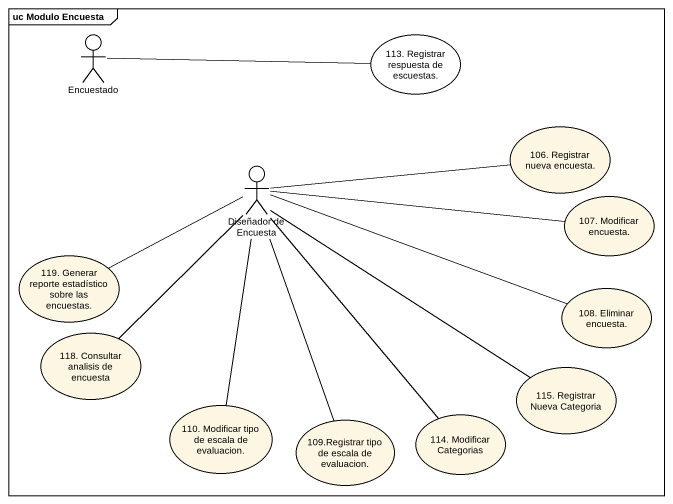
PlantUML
@startuml
mainframe uc Modulo Encuesta
actor Encuestado
usecase "113. Registrar respuesta de escuestas." as u113_Registrar_respuesta_de #FFFFFF
usecase "106. Registrar nueva encuesta." as u106_Registrar_nueva_encuesta
actor "Diseñador de Encuesta" as Diseñador_de_Encuesta
usecase "107. Modificar encuesta." as u107_Modificar_encuesta
usecase "119. Generar reporte estadístico sobre las encuestas." as u119_Generar_reporte
usecase "108. Eliminar encuesta." as u108_Eliminar_encuesta
usecase "118. Consultar analisis de encuesta" as u118_Consultar_analisis_de
usecase "115. Registrar Nueva Categoria" as u115_Registrar_Nueva
usecase "110. Modificar tipo de escala de evaluacion." as u110_Modificar_tipo_de
usecase "109.Registrar tipo de escala de evaluacion." as u109_Registrar_tipo_de
usecase "114. Modificar Categorias" as u114_Modificar_Categorias
Encuestado -right- u113_Registrar_respuesta_de
Diseñador_de_Encuesta -right- u106_Registrar_nueva_encuesta
Diseñador_de_Encuesta -right- u107_Modificar_encuesta
Diseñador_de_Encuesta -left- u119_Generar_reporte
Diseñador_de_Encuesta -right- u108_Eliminar_encuesta
Diseñador_de_Encuesta -- u118_Consultar_analisis_de
Diseñador_de_Encuesta -- u115_Registrar_Nueva
Diseñador_de_Encuesta -- u110_Modificar_tipo_de
Diseñador_de_Encuesta -- u109_Registrar_tipo_de
Diseñador_de_Encuesta -- u114_Modificar_Categorias
@enduml
